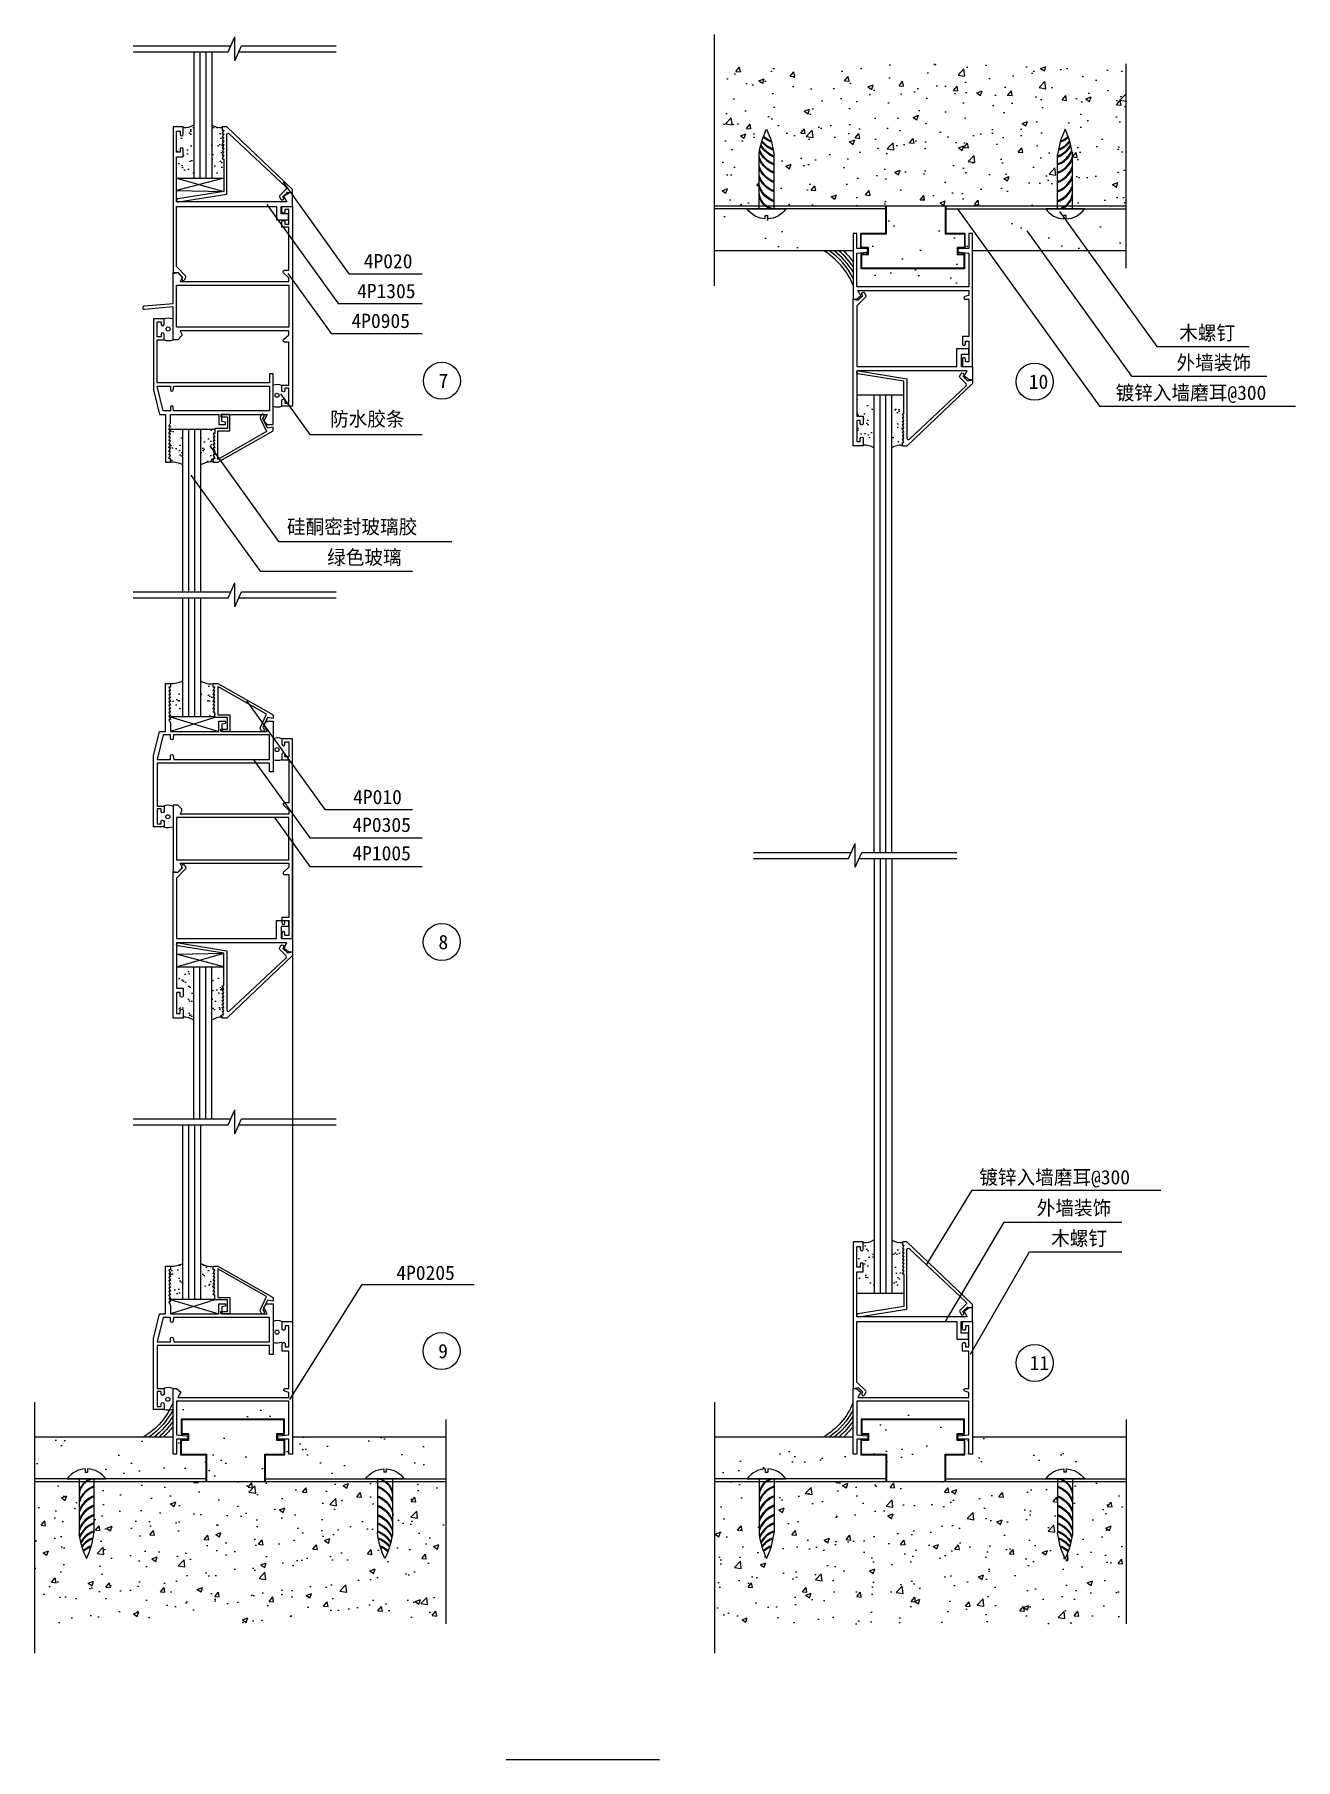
# Model space of a CAD drawing. Header units: metres. Extents: x 79947 to 122195, y 43412 to 101213.
import ezdxf

# ---------------------------------------------------------------- set-up
doc = ezdxf.new("R2010")
doc.units = ezdxf.units.M
for name, color, linetype in [('OTHER', 122, 'Continuous'), ('PUB_TEXT', 7, 'Continuous'), ('S_', 7, 'Continuous')]:
    doc.layers.add(name, color=color, linetype=linetype)

# ---------------------------------------------------------------- blocks, each defined once
blk = doc.blocks.new('U_C4ZLF')
for p, q in [((-2.5, 0), (-2.5, 18.12)), ((2.5, 0), (2.5, 18.59)), ((6.48, 0), (-6.48, 0)), ((-0.4, -3.34), (-0.4, -2.23)), ((0.42, -2.23), (-0.4, -2.23)), ((0.42, -3.34), (0.42, -2.23))]:
    blk.add_line(p, q)
for centre, radius, start, end in [((24.04, 15.05), 26.71, 154.13, 173.4), ((-27.19, 13.88), 30.07, 9.02, 25.25), ((0, 4.59), 7.94, 215.28, 267.08), ((0, 4.59), 7.94, 273.03, 324.72)]:
    blk.add_arc(centre, radius, start, end)
at = {"color": 3}
for centre, radius, start, end in [((-4.45, 30.27), 8.34, 289.67, 311.72), ((-4.46, 30.43), 8.19, 290.9, 311.78), ((-5.34, 25.42), 8.19, 290.26, 331.75), ((-5.33, 25.26), 8.34, 289.82, 330.98), ((-5.34, 22.75), 8.19, 290.26, 338.6), ((-5.33, 22.59), 8.34, 289.82, 337.31), ((-5.34, 19.98), 8.19, 290.26, 342.61), ((-5.03, 27.6), 8.34, 289.58, 322.67), ((-5.04, 27.76), 8.19, 290.6, 323.07), ((-5.33, 19.82), 8.34, 289.82, 339.46), ((-5.34, 16.86), 8.19, 290.26, 342.61), ((-5.33, 16.7), 8.34, 289.82, 339.46), ((-5.34, 13.72), 8.19, 290.26, 342.61), ((-5.33, 13.56), 8.34, 289.82, 339.46), ((-5.31, 10.43), 8.18, 290.09, 342.68), ((-5.3, 10.28), 8.34, 289.62, 339.46), ((-3.41, 5.82), 5.91, 279.56, 358.52), ((-3.13, 5.52), 5.74, 286.22, 348.54)]:
    blk.add_arc(centre, radius, start, end, dxfattribs=at)
blk = doc.blocks.new('A$C12174502')
at = {"layer": 'OTHER'}
for radius, start, end in [(2517.47, 207.35, 235.37), (2617.47, 211.32, 232.32), (2417.47, 202.34, 238.97), (2817.47, 217.47, 227.33), (2717.47, 214.63, 229.67)]:
    blk.add_arc((2236.01, 2071.57), radius, start, end, dxfattribs=at)

msp = doc.modelspace()

# ---------------------------------------------------------------- hatches: boundary and pattern name
at = {"layer": 'OTHER'}
h = msp.add_hatch(dxfattribs=at)
h.set_pattern_fill('AR-CONC', scale=10)
h.paths.add_polyline_path([(114224.99, 95466.01), (114224.99, 97177.82, -0.08), (114474.99, 98036.3, -0.07), (114724.99, 97225.47), (114724.99, 95466.01), (116517.04, 95466.01), (116517.04, 100226.04), (102733.85, 100226.04), (102733.85, 95466.01), (104224.7, 95466.01), (104224.7, 97225.47, -0.07), (104474.7, 98036.3, -0.08), (104724.7, 97177.82), (104724.7, 95466.01)])
h = msp.add_hatch(dxfattribs=at)
h.set_pattern_fill('AR-SAND', scale=10)
h.paths.add_polyline_path([(85883.44, 96531.44), (86288.44, 96531.44), (86288.44, 97014.19), (86238.44, 97014.19), (86288.44, 97134.19), (86238.44, 97134.19), (86288.44, 97254.19), (86238.44, 97254.19), (86288.44, 97374.19), (86238.44, 97374.19), (86288.44, 97494.19), (86238.44, 97494.19), (86288.44, 97614.19), (86238.44, 97614.19), (86288.44, 97734.19), (86238.44, 97734.19), (86288.44, 97854.19), (86238.44, 97854.19), (86288.44, 97974.19), (86238.44, 97974.19), (86238.44, 98094.19, -0.17), (85883.44, 98186.17)])
h.paths.add_polyline_path([(84708.44, 97274.19), (84828.44, 97274.19), (84828.44, 97374.19, -1), (84928.44, 97374.19), (84928.44, 97124.19), (84708.44, 97124.19), (84708.44, 96531.44), (85283.44, 96531.44), (85283.44, 98186.17, -0.17), (84928.44, 98094.19), (84928.44, 97874.19, -1), (84828.44, 97874.19), (84828.44, 97974.19), (84708.44, 97974.19)])
h = msp.add_hatch(dxfattribs=at)
h.set_pattern_fill('AR-SAND', scale=40)
h.paths.add_polyline_path([(111104.85, 93366.01), (111104.85, 93866.01), (110877.26, 93866.01), (110877.26, 93970.34, -0.02), (110877.26, 93975.06), (110877.26, 94058.71), (111121.55, 94058.71), (111121.55, 94558.71), (110474.85, 94558.71), (110474.85, 95466.01), (108474.85, 95466.01), (108474.85, 94558.71), (107828.14, 94558.71), (107828.14, 94058.71), (108072.44, 94058.71), (108072.44, 93975.06, -0.02), (108072.44, 93970.34), (108072.44, 93866.01), (107844.85, 93866.01), (107844.85, 93366.01)])
h.paths.add_polyline_path([(111254.85, 92752.68), (111254.85, 93882.7), (110932.49, 93912.88, -0.38), (110877.26, 93970.34), (110877.26, 93866.01), (111104.85, 93866.01), (111104.85, 93366.01), (107844.85, 93366.01), (107844.85, 93866.01), (108072.44, 93866.01), (108072.44, 93970.34, -0.38), (108017.2, 93912.88), (107694.85, 93882.7), (107694.85, 92752.68)])
h.paths.add_polyline_path([(116517.04, 93966.01), (116517.04, 95366.01), (115122.93, 95366.01, -0.23), (114516.77, 95031.75), (114516.77, 95142.58), (114434.36, 95142.58), (114434.36, 95031.67, -0.23), (113826.76, 95366.01), (110474.85, 95366.01), (110474.85, 94558.71), (111121.55, 94558.71), (111121.55, 94032.7), (111374.85, 94032.7), (111374.85, 93966.01)])
h.paths.add_polyline_path([(107574.85, 93966.01), (107574.85, 94032.7), (107574.85, 95032.7), (107694.85, 95032.7), (107694.85, 94032.7), (107828.14, 94032.7), (107828.14, 94558.71), (108474.85, 94558.71), (108474.85, 95366.01), (105122.93, 95366.01, -0.23), (104515.34, 95031.67), (104515.34, 95142.58), (104432.93, 95142.58), (104432.93, 95031.75, -0.23), (103826.76, 95366.01), (102733.85, 95366.01), (102733.85, 93966.01)])
h = msp.add_hatch(dxfattribs=at)
h.set_pattern_fill('AR-SAND', scale=10)
h.paths.add_polyline_path([(108669.85, 89012.76), (109074.85, 89012.76), (109074.85, 88530.01), (109024.85, 88530.01), (109074.85, 88410.01), (109024.85, 88410.01), (109074.85, 88290.01), (109024.85, 88290.01), (109074.85, 88170.01), (109024.85, 88170.01), (109074.85, 88050.01), (109024.85, 88050.01), (109074.85, 87930.01), (109024.85, 87930.01), (109074.85, 87810.01), (109024.85, 87810.01), (109074.85, 87690.01), (109024.85, 87690.01), (109074.85, 87570.01), (109024.85, 87570.01), (109024.85, 87450.01, 0.17), (108669.85, 87358.04)])
h.paths.add_polyline_path([(107494.85, 88270.01), (107614.85, 88270.01), (107614.85, 88170.01, 1), (107714.85, 88170.01), (107714.85, 88420.01), (107494.85, 88420.01), (107494.85, 89012.76), (108069.85, 89012.76), (108069.85, 87358.04, 0.17), (107714.85, 87450.01), (107714.85, 87670.01, 1), (107614.85, 87670.01), (107614.85, 87570.01), (107494.85, 87570.01)])
h = msp.add_hatch(dxfattribs=at)
h.set_pattern_fill('AR-SAND', scale=10)
h.paths.add_polyline_path([(84918.44, 86792.22, 0.11), (84498.44, 86884.19), (84498.44, 87004.19), (84448.44, 87004.19), (84498.44, 87124.19), (84448.44, 87124.19), (84498.44, 87244.19), (84448.44, 87244.19), (84498.44, 87364.19), (84448.44, 87364.19), (84498.44, 87484.19), (84448.44, 87484.19), (84498.44, 87604.19), (84448.44, 87604.19), (84498.44, 87724.19), (84448.44, 87724.19), (84498.44, 87844.19), (84448.44, 87844.19), (84498.44, 87964.19), (84448.44, 87964.19), (84456.77, 87984.19), (84918.44, 87984.19)])
h.paths.add_polyline_path([(85988.44, 87484.19), (85938.44, 87484.19), (85988.44, 87364.19), (85938.44, 87364.19), (85988.44, 87244.19), (85938.44, 87244.19), (85988.44, 87124.19), (85938.44, 87124.19), (85988.44, 87004.19), (85938.44, 87004.19), (85938.44, 86884.19, 0.18), (85518.44, 86792.22), (85518.44, 87984.19), (85988.44, 87984.19), (85988.44, 87844.19), (85938.44, 87844.19), (85988.44, 87724.19), (85938.44, 87724.19), (85988.44, 87604.19), (85938.44, 87604.19)])
h = msp.add_hatch(dxfattribs=at)
h.set_pattern_fill('AR-SAND', scale=10)
h.paths.add_polyline_path([(84918.44, 79553.48, -0.11), (84498.44, 79461.51), (84498.44, 79341.51), (84448.44, 79341.51), (84498.44, 79221.51), (84448.44, 79221.51), (84498.44, 79101.51), (84448.44, 79101.51), (84498.44, 78981.51), (84448.44, 78981.51), (84498.44, 78861.51), (84448.44, 78861.51), (84498.44, 78741.51), (84448.44, 78741.51), (84498.44, 78621.51), (84448.44, 78621.51), (84498.44, 78501.51), (84448.44, 78501.51), (84498.44, 78381.51), (84448.44, 78381.51), (84456.77, 78361.51), (84918.44, 78361.51)])
h.paths.add_polyline_path([(85938.44, 78741.51), (85988.44, 78861.51), (85938.44, 78861.51), (85988.44, 78981.51), (85938.44, 78981.51), (85988.44, 79101.51), (85938.44, 79101.51), (85988.44, 79221.51), (85938.44, 79221.51), (85988.44, 79341.51), (85938.44, 79341.51), (85938.44, 79461.51, -0.18), (85518.44, 79553.48), (85518.44, 78361.51), (85988.44, 78361.51), (85988.44, 78501.51), (85938.44, 78501.51), (85988.44, 78621.51), (85938.44, 78621.51), (85988.44, 78741.51)])
h = msp.add_hatch(dxfattribs=at)
h.set_pattern_fill('AR-SAND', scale=10)
h.paths.add_polyline_path([(85883.44, 69844.26), (86288.44, 69844.26), (86288.44, 69361.51), (86238.44, 69361.51), (86288.44, 69241.51), (86238.44, 69241.51), (86288.44, 69121.51), (86238.44, 69121.51), (86288.44, 69001.51), (86238.44, 69001.51), (86288.44, 68881.51), (86238.44, 68881.51), (86288.44, 68761.51), (86238.44, 68761.51), (86288.44, 68641.51), (86238.44, 68641.51), (86288.44, 68521.51), (86238.44, 68521.51), (86288.44, 68401.51), (86238.44, 68401.51), (86238.44, 68281.51, 0.17), (85883.44, 68189.53)])
h.paths.add_polyline_path([(84708.44, 69101.51), (84828.44, 69101.51), (84828.44, 69001.51, 1), (84928.44, 69001.51), (84928.44, 69251.51), (84708.44, 69251.51), (84708.44, 69844.26), (85283.44, 69844.26), (85283.44, 68189.53, 0.17), (84928.44, 68281.51), (84928.44, 68501.51, 1), (84828.44, 68501.51), (84828.44, 68401.51), (84708.44, 68401.51)])
h = msp.add_hatch(dxfattribs=at)
h.set_pattern_fill('AR-SAND', scale=10)
h.paths.add_polyline_path([(108669.85, 59169.48), (109074.85, 59169.48), (109074.85, 59652.24), (109024.85, 59652.24), (109074.85, 59772.24), (109024.85, 59772.24), (109074.85, 59892.24), (109024.85, 59892.24), (109074.85, 60012.24), (109024.85, 60012.24), (109074.85, 60132.24), (109024.85, 60132.24), (109074.85, 60252.24), (109024.85, 60252.24), (109074.85, 60372.24), (109024.85, 60372.24), (109074.85, 60492.24), (109024.85, 60492.24), (109074.85, 60612.24), (109024.85, 60612.24), (109024.85, 60732.24, -0.17), (108669.85, 60824.21)])
h.paths.add_polyline_path([(107494.85, 59912.24), (107614.85, 59912.24), (107614.85, 60012.24, -1), (107714.85, 60012.24), (107714.85, 59762.24), (107494.85, 59762.24), (107494.85, 59169.48), (108069.85, 59169.48), (108069.85, 60824.21, -0.17), (107714.85, 60732.24), (107714.85, 60512.24, -1), (107614.85, 60512.24), (107614.85, 60612.24), (107494.85, 60612.24)])
h = msp.add_hatch(dxfattribs=at)
h.set_pattern_fill('AR-SAND', scale=10)
h.paths.add_polyline_path([(84918.44, 60034.21, -0.11), (84498.44, 59942.24), (84498.44, 59822.24), (84448.44, 59822.24), (84498.44, 59702.24), (84448.44, 59702.24), (84498.44, 59582.24), (84448.44, 59582.24), (84498.44, 59462.24), (84448.44, 59462.24), (84498.44, 59342.24), (84448.44, 59342.24), (84498.44, 59222.24), (84448.44, 59222.24), (84498.44, 59102.24), (84448.44, 59102.24), (84498.44, 58982.24), (84448.44, 58982.24), (84498.44, 58862.24), (84448.44, 58862.24), (84456.77, 58842.24), (84918.44, 58842.24)])
h.paths.add_polyline_path([(85938.44, 59222.24), (85988.44, 59342.24), (85938.44, 59342.24), (85988.44, 59462.24), (85938.44, 59462.24), (85988.44, 59582.24), (85938.44, 59582.24), (85988.44, 59702.24), (85938.44, 59702.24), (85988.44, 59822.24), (85938.44, 59822.24), (85938.44, 59942.24, -0.18), (85518.44, 60034.21), (85518.44, 58842.24), (85988.44, 58842.24), (85988.44, 58982.24), (85938.44, 58982.24), (85988.44, 59102.24), (85938.44, 59102.24), (85988.44, 59222.24)])
h = msp.add_hatch(dxfattribs=at)
h.set_pattern_fill('AR-SAND', scale=40)
h.paths.add_polyline_path([(88318.44, 54816.24), (88318.44, 54316.24), (88090.85, 54316.24), (88090.85, 54211.91, 0.02), (88090.85, 54207.19), (88090.85, 54123.53), (88335.14, 54123.53), (88335.14, 53623.53), (87688.44, 53623.53), (87688.44, 52716.24), (85688.44, 52716.24), (85688.44, 53623.53), (85041.73, 53623.53), (85041.73, 54123.53), (85286.02, 54123.53), (85286.02, 54207.19, 0.02), (85286.02, 54211.91), (85286.02, 54316.24), (85058.44, 54316.24), (85058.44, 54816.24)])
h.paths.add_polyline_path([(88468.44, 55429.57), (88468.44, 54299.55), (88146.08, 54269.36, 0.38), (88090.85, 54211.91), (88090.85, 54316.24), (88318.44, 54316.24), (88318.44, 54816.24), (85058.44, 54816.24), (85058.44, 54316.24), (85286.02, 54316.24), (85286.02, 54211.91, 0.38), (85230.79, 54269.36), (84908.44, 54299.55), (84908.44, 55429.57)])
h.paths.add_polyline_path([(93730.63, 54216.24), (93730.63, 52816.24), (92336.52, 52816.24, 0.23), (91730.35, 53150.5), (91730.35, 53039.66), (91647.94, 53039.66), (91647.94, 53150.58, 0.23), (91040.35, 52816.24), (87688.44, 52816.24), (87688.44, 53623.53), (88335.14, 53623.53), (88335.14, 54149.55), (88588.44, 54149.55), (88588.44, 54216.24)])
h.paths.add_polyline_path([(84788.44, 54216.24), (84788.44, 54149.55), (84788.44, 53149.55), (84908.44, 53149.55), (84908.44, 54149.55), (85041.73, 54149.55), (85041.73, 53623.53), (85688.44, 53623.53), (85688.44, 52816.24), (82336.52, 52816.24, 0.23), (81728.93, 53150.58), (81728.93, 53039.66), (81646.52, 53039.66), (81646.52, 53150.5, 0.23), (81040.35, 52816.24), (79947.44, 52816.24), (79947.44, 54216.24)])
h = msp.add_hatch(dxfattribs=at)
h.set_pattern_fill('AR-SAND', scale=40)
h.paths.add_polyline_path([(111104.85, 54816.24), (111104.85, 54316.24), (110877.26, 54316.24), (110877.26, 54211.91, 0.02), (110877.26, 54207.19), (110877.26, 54123.53), (111121.55, 54123.53), (111121.55, 53623.53), (110474.85, 53623.53), (110474.85, 52716.24), (108474.85, 52716.24), (108474.85, 53623.53), (107828.14, 53623.53), (107828.14, 54123.53), (108072.44, 54123.53), (108072.44, 54207.19, 0.02), (108072.44, 54211.91), (108072.44, 54316.24), (107844.85, 54316.24), (107844.85, 54816.24)])
h.paths.add_polyline_path([(111254.85, 55429.57), (111254.85, 54299.55), (110932.49, 54269.36, 0.38), (110877.26, 54211.91), (110877.26, 54316.24), (111104.85, 54316.24), (111104.85, 54816.24), (107844.85, 54816.24), (107844.85, 54316.24), (108072.44, 54316.24), (108072.44, 54211.91, 0.38), (108017.2, 54269.36), (107694.85, 54299.55), (107694.85, 55429.57)])
h.paths.add_polyline_path([(116517.04, 54216.24), (116517.04, 52816.24), (115122.93, 52816.24, 0.23), (114516.77, 53150.5), (114516.77, 53039.66), (114434.36, 53039.66), (114434.36, 53150.58, 0.23), (113826.76, 52816.24), (110474.85, 52816.24), (110474.85, 53623.53), (111121.55, 53623.53), (111121.55, 54149.55), (111374.85, 54149.55), (111374.85, 54216.24)])
h.paths.add_polyline_path([(107574.85, 54216.24), (107574.85, 54149.55), (107574.85, 53149.55), (107694.85, 53149.55), (107694.85, 54149.55), (107828.14, 54149.55), (107828.14, 53623.53), (108474.85, 53623.53), (108474.85, 52816.24), (105122.93, 52816.24, 0.23), (104515.34, 53150.58), (104515.34, 53039.66), (104432.93, 53039.66), (104432.93, 53150.5, 0.23), (103826.76, 52816.24), (102733.85, 52816.24), (102733.85, 54216.24)])
h = msp.add_hatch(dxfattribs=at)
h.set_pattern_fill('AR-CONC', scale=10)
h.paths.add_polyline_path([(91438.58, 52716.24), (91438.58, 51004.43, 0.08), (91688.58, 50145.95, 0.07), (91938.58, 50956.78), (91938.58, 52716.24), (93730.63, 52716.24), (93730.63, 47956.21), (79947.44, 47956.21), (79947.44, 52716.24), (81438.29, 52716.24), (81438.29, 50956.78, 0.07), (81688.29, 50145.95, 0.08), (81938.29, 51004.43), (81938.29, 52716.24)])
h = msp.add_hatch(dxfattribs=at)
h.set_pattern_fill('AR-CONC', scale=10)
h.paths.add_polyline_path([(114224.99, 52716.24), (114224.99, 51004.43, 0.08), (114474.99, 50145.95, 0.07), (114724.99, 50956.78), (114724.99, 52716.24), (116517.04, 52716.24), (116517.04, 47956.21), (102733.85, 47956.21), (102733.85, 52716.24), (104224.7, 52716.24), (104224.7, 50956.78, 0.07), (104474.7, 50145.95, 0.08), (104724.7, 51004.43), (104724.7, 52716.24)])

# ---------------------------------------------------------------- linework, layer by layer
for p, q in [((88588.44, 74266.51), (88588.44, 55734.44)), ((95752.46, 43412.04), (100890.6, 43412.04))]:
    msp.add_line(p, q)
for points in [[(84588.44, 93204.21), (84758.46, 93234.19), (84908.44, 93084.21), (84885.13, 93043.85, 1), (84971.74, 92993.85), (85018.06, 93074.08, 0.34), (85011.7, 93122.36), (84711.36, 93422.7, -0.2), (84708.44, 93429.77), (84708.44, 95454.19), (88058.88, 95454.19), (88058.88, 95004.79), (88452.22, 95004.79), (88452.22, 95204.79), (88208.88, 95204.79), (88208.88, 95454.19), (88588.44, 95454.19), (88588.44, 95907.35), (88474.48, 95907.35), (88306.27, 95783.55), (88406.02, 95604.19), (84708.44, 95604.19), (84708.44, 97118.85), (84928.44, 97118.85), (84928.44, 97368.85, 1), (84828.44, 97368.85), (84828.44, 97268.85), (84708.44, 97268.85), (84708.44, 97968.85), (84828.44, 97968.85), (84828.44, 97868.85, 1), (84928.44, 97868.85), (84928.44, 98118.85), (84588.44, 98118.85), (84588.44, 93204.21)], [(84588.44, 92204.43), (84588.44, 93234.19), (84748.44, 93234.19), (84865.03, 93117.6, -0.34), (84877.74, 93021.03), (84827.61, 92934.19), (88468.44, 92934.19), (88468.44, 93064.19), (88292.58, 93227.56, -0.68), (88326.61, 93314.19), (88468.44, 93314.19), (88468.44, 94754.19), (88238.44, 94754.19), (88238.44, 94934.19, -1), (88338.44, 94934.19), (88338.44, 94854.19), (88468.44, 94854.19), (88468.44, 95354.19), (88338.44, 95354.19), (88338.44, 95274.19, -1), (88238.44, 95274.19), (88238.44, 95454.19), (88588.44, 95454.19), (88588.44, 88764.19), (88238.44, 88764.19), (88238.44, 88944.19, -1), (88338.44, 88944.19), (88338.44, 88864.19), (88468.44, 88864.19), (88468.44, 89364.19), (88338.44, 89364.19), (88338.44, 89284.19, -1), (88238.44, 89284.19), (88238.44, 89464.19), (88468.44, 89464.19), (88468.44, 90904.19), (88326.61, 90904.19, -0.68), (88292.58, 90990.82), (88468.44, 91154.19), (88468.44, 91284.19), (84827.61, 91284.19), (84877.74, 91197.35, -0.34), (84865.03, 91100.79), (84748.44, 90984.19), (84588.44, 90984.19), (84588.44, 92083.97)], [(107374.85, 92340), (107544.87, 92310.02), (107694.85, 92460), (107671.55, 92500.36, -1), (107758.15, 92550.36), (107804.47, 92470.12, -0.34), (107798.11, 92421.84), (107497.78, 92121.5, 0.2), (107494.85, 92114.43), (107494.85, 90090.01), (110845.29, 90090.01), (110845.29, 90690.01), (111238.64, 90690.01), (111238.64, 90490.01), (110995.29, 90490.01), (110995.29, 90090.01), (111374.85, 90090.01), (111374.85, 89636.85), (111260.89, 89636.85), (111092.68, 89760.66), (111192.43, 89940.01), (107494.85, 89940.01), (107494.85, 88425.36), (107714.85, 88425.36), (107714.85, 88175.36, -1), (107614.85, 88175.36), (107614.85, 88275.36), (107494.85, 88275.36), (107494.85, 87575.36), (107614.85, 87575.36), (107614.85, 87675.36, -1), (107714.85, 87675.36), (107714.85, 87425.36), (107374.85, 87425.36), (107374.85, 92340)], [(84588.44, 92083.97), (83631.92, 92000.28, -0.44), (83588.44, 92040.13), (83588.44, 92080.28, -0.39), (83624.95, 92120.13), (84588.44, 92204.43)], [(83938.72, 89303.02), (84138.44, 88484.19), (84338.44, 88484.19), (84338.44, 86884.19), (84498.44, 86884.19), (84498.44, 87004.19), (84448.44, 87004.19), (84498.44, 87124.19), (84448.44, 87124.19), (84498.44, 87244.19), (84448.44, 87244.19), (84498.44, 87364.19), (84448.44, 87364.19), (84498.44, 87484.19), (84448.44, 87484.19), (84498.44, 87604.19), (84448.44, 87604.19), (84498.44, 87724.19), (84448.44, 87724.19), (84498.44, 87844.19), (84448.44, 87844.19), (84498.44, 87964.19), (84448.44, 87964.19), (84498.44, 88084.19), (84448.44, 88084.19), (84498.44, 88204.19), (84498.44, 88484.19), (86122.73, 88484.19), (86122.73, 88144.19), (86342.73, 88144.19), (86342.73, 88224.19), (86222.73, 88244.19), (86222.73, 88484.19), (87747.02, 88484.19), (87649.13, 88314.63, 0.34), (87661.84, 88218.07), (87735.72, 88144.19), (87938.44, 88144.19), (87938.44, 89844.19), (87818.44, 89844.19), (87818.44, 89544.19), (84058.44, 89544.19), (84058.44, 90984.19), (84288.44, 90984.19), (84288.44, 91164.19, 1), (84188.44, 91164.19), (84188.44, 91084.19), (84058.44, 91084.19), (84058.44, 91584.19), (84188.44, 91584.19), (84188.44, 91504.19, 1), (84288.44, 91504.19), (84288.44, 91684.19), (83938.44, 91684.19), (83938.72, 89303.02)], [(83938.72, 77042.68), (84138.44, 77861.51), (84338.44, 77861.51), (84338.44, 79461.51), (84498.44, 79461.51), (84498.44, 79341.51), (84448.44, 79341.51), (84498.44, 79221.51), (84448.44, 79221.51), (84498.44, 79101.51), (84448.44, 79101.51), (84498.44, 78981.51), (84448.44, 78981.51), (84498.44, 78861.51), (84448.44, 78861.51), (84498.44, 78741.51), (84448.44, 78741.51), (84498.44, 78621.51), (84448.44, 78621.51), (84498.44, 78501.51), (84448.44, 78501.51), (84498.44, 78381.51), (84448.44, 78381.51), (84498.44, 78261.51), (84448.44, 78261.51), (84498.44, 78141.51), (84498.44, 77861.51), (86122.73, 77861.51), (86122.73, 78201.51), (86342.73, 78201.51), (86342.73, 78121.51), (86222.73, 78101.51), (86222.73, 77861.51), (87747.02, 77861.51), (87649.13, 78031.07, -0.34), (87661.84, 78127.64), (87735.72, 78201.51), (87938.44, 78201.51), (87938.44, 76501.51), (87818.44, 76501.51), (87818.44, 76801.51), (84058.44, 76801.51), (84058.44, 75361.51), (84288.44, 75361.51), (84288.44, 75181.51, -1), (84188.44, 75181.51), (84188.44, 75261.51), (84058.44, 75261.51), (84058.44, 74761.51), (84188.44, 74761.51), (84188.44, 74841.51, -1), (84288.44, 74841.51), (84288.44, 74661.51), (83938.44, 74661.51), (83938.72, 77042.68)], [(84588.44, 73171.49), (84758.46, 73141.51), (84908.44, 73291.49), (84885.13, 73331.85, -1), (84971.74, 73381.85), (85018.06, 73301.62, -0.34), (85011.7, 73253.34), (84711.36, 72953, 0.2), (84708.44, 72945.93), (84708.44, 70921.51), (88058.88, 70921.51), (88058.88, 71521.51), (88452.22, 71521.51), (88452.22, 71321.51), (88208.88, 71321.51), (88208.88, 70921.51), (88588.44, 70921.51), (88588.44, 70468.35), (88474.48, 70468.35), (88306.27, 70592.15), (88406.02, 70771.51), (84708.44, 70771.51), (84708.44, 69256.85), (84928.44, 69256.85), (84928.44, 69006.85, -1), (84828.44, 69006.85), (84828.44, 69106.85), (84708.44, 69106.85), (84708.44, 68406.85), (84828.44, 68406.85), (84828.44, 68506.85, -1), (84928.44, 68506.85), (84928.44, 68256.85), (84588.44, 68256.85), (84588.44, 73171.49)], [(107374.85, 55842.25), (107544.87, 55872.23), (107694.85, 55722.25), (107671.55, 55681.89, 1), (107758.15, 55631.89), (107804.47, 55712.12, 0.34), (107798.11, 55760.41), (107497.78, 56060.74, -0.2), (107494.85, 56067.82), (107494.85, 58092.24), (110845.29, 58092.24), (110845.29, 57492.24), (111238.64, 57492.24), (111238.64, 57692.24), (110995.29, 57692.24), (110995.29, 58092.24), (111374.85, 58092.24), (111374.85, 58545.4), (111260.89, 58545.4), (111092.68, 58421.59), (111192.43, 58242.24), (107494.85, 58242.24), (107494.85, 59756.89), (107714.85, 59756.89), (107714.85, 60006.89, 1), (107614.85, 60006.89), (107614.85, 59906.89), (107494.85, 59906.89), (107494.85, 60606.89), (107614.85, 60606.89), (107614.85, 60506.89, 1), (107714.85, 60506.89), (107714.85, 60756.89), (107374.85, 60756.89), (107374.85, 55842.25)], [(83938.72, 57523.4), (84138.44, 58342.24), (84338.44, 58342.24), (84338.44, 59942.24), (84498.44, 59942.24), (84498.44, 59822.24), (84448.44, 59822.24), (84498.44, 59702.24), (84448.44, 59702.24), (84498.44, 59582.24), (84448.44, 59582.24), (84498.44, 59462.24), (84448.44, 59462.24), (84498.44, 59342.24), (84448.44, 59342.24), (84498.44, 59222.24), (84448.44, 59222.24), (84498.44, 59102.24), (84448.44, 59102.24), (84498.44, 58982.24), (84448.44, 58982.24), (84498.44, 58862.24), (84448.44, 58862.24), (84498.44, 58742.24), (84448.44, 58742.24), (84498.44, 58622.24), (84498.44, 58342.24), (86122.73, 58342.24), (86122.73, 58682.24), (86342.73, 58682.24), (86342.73, 58602.24), (86222.73, 58582.24), (86222.73, 58342.24), (87747.02, 58342.24), (87649.13, 58511.79, -0.34), (87661.84, 58608.36), (87735.72, 58682.24), (87938.44, 58682.24), (87938.44, 56982.24), (87818.44, 56982.24), (87818.44, 57282.24), (84058.44, 57282.24), (84058.44, 55842.24), (84288.44, 55842.24), (84288.44, 55662.24, -1), (84188.44, 55662.24), (84188.44, 55742.24), (84058.44, 55742.24), (84058.44, 55242.24), (84188.44, 55242.24), (84188.44, 55322.24, -1), (84288.44, 55322.24), (84288.44, 55142.24), (83938.44, 55142.24), (83938.72, 57523.4)]]:
    msp.add_lwpolyline(points, format="xyb")
for points in [[(88375.19, 96032.37), (88165.17, 95822.35, 0.34), (88158.81, 95774.06), (88205.13, 95693.83, 1), (88291.74, 95743.83), (88268.44, 95784.19), (88418.41, 95934.17), (88588.44, 95904.19), (88588.44, 96024.19), (86388.44, 98124.19), (86238.44, 98124.19), (86238.44, 98004.19), (86288.44, 98004.19), (86238.44, 97884.19), (86288.44, 97884.19), (86238.44, 97764.19), (86288.44, 97764.19), (86238.44, 97644.19), (86288.44, 97644.19), (86238.44, 97524.19), (86288.44, 97524.19), (86238.44, 97404.19), (86288.44, 97404.19), (86238.44, 97284.19), (86288.44, 97284.19), (86238.44, 97164.19), (86288.44, 97164.19), (86238.44, 97044.19), (86288.44, 97044.19), (86288.44, 95949.43), (84748.99, 95702.67, 1), (84766.36, 95604.19), (86388.44, 95865.52), (86388.44, 97854.19, -0.68), (86474.64, 97888.68), (88376.04, 96102.21, -0.41)], [(111254.85, 94540.01), (111254.85, 94040.01), (110937.21, 94040.01, 0.96), (110932.49, 93920.2), (111254.85, 93890.01), (111254.85, 92760), (107494.85, 92760), (107494.85, 93890.01), (107817.2, 93920.2, 0.96), (107812.48, 94040.01), (107494.85, 94040.01), (107494.85, 94540.01), (107374.85, 94540.01), (107374.85, 94040.01), (107374.85, 92340), (107491.84, 92340), (107634.85, 92460), (107530.92, 92640), (111254.85, 92640), (111254.85, 92470), (111117.08, 92430.67, 0.93), (111133.9, 92340), (111254.85, 92340), (111254.85, 91090.01), (111034.85, 91090.01), (111034.85, 90840.01, 1), (111134.85, 90840.01), (111134.85, 90940.01), (111254.85, 90940.01), (111254.85, 90240.01), (111134.85, 90240.01), (111134.85, 90340.01, 1), (111034.85, 90340.01), (111034.85, 90090.01), (111374.85, 90090.01), (111374.85, 94040.01), (111374.85, 94540.01)], [(111161.6, 89511.84), (110951.58, 89721.86, -0.34), (110945.23, 89770.14), (110991.55, 89850.37, -1), (111078.15, 89800.37), (111054.85, 89760.01), (111204.83, 89610.03), (111374.85, 89640.01), (111374.85, 89520.01), (109174.85, 87420.01), (109024.85, 87420.01), (109024.85, 87540.01), (109074.85, 87540.01), (109024.85, 87660.01), (109074.85, 87660.01), (109024.85, 87780.01), (109074.85, 87780.01), (109024.85, 87900.01), (109074.85, 87900.01), (109024.85, 88020.01), (109074.85, 88020.01), (109024.85, 88140.01), (109074.85, 88140.01), (109024.85, 88260.01), (109074.85, 88260.01), (109024.85, 88380.01), (109074.85, 88380.01), (109024.85, 88500.01), (109074.85, 88500.01), (109074.85, 89594.77), (107535.41, 89841.53, -1), (107552.77, 89940.01), (109174.85, 89678.68), (109174.85, 87690.01, 0.68), (109261.05, 87655.53), (111162.45, 89442, 0.41)], [(84608.44, 88604.19), (84598.26, 88726.26, 0.96), (84498.44, 88722.11), (84498.44, 88604.19), (84258.44, 88604.19), (84058.44, 89424.19), (84498.44, 89424.19), (84498.44, 89308.33, 0.92), (84597.76, 89300.11), (84618.44, 89424.19), (87818.44, 89424.19), (87818.44, 88604.19)], [(87508.81, 88385.66, 0.34), (87515.17, 88337.38), (87724.17, 87904.57), (86088.44, 86976.18), (86088.44, 87934.19), (86488.44, 87934.19), (86488.44, 88484.19), (86188.44, 88484.19), (86188.44, 88404.19), (86408.44, 88404.19), (86408.44, 88014.19), (85988.44, 88014.19), (85988.44, 87844.19), (85938.44, 87844.19), (85988.44, 87724.19), (85938.44, 87724.19), (85988.44, 87604.19), (85938.44, 87604.19), (85988.44, 87484.19), (85938.44, 87484.19), (85988.44, 87364.19), (85938.44, 87364.19), (85988.44, 87244.19), (85938.44, 87244.19), (85988.44, 87124.19), (85938.44, 87124.19), (85988.44, 87004.19), (85938.44, 87004.19), (85938.44, 86884.19), (86088.44, 86884.19), (87938.44, 87934.19), (87938.44, 88054.19), (87756.27, 88022.07), (87600.55, 88344.55), (87641.74, 88415.89, 1), (87555.13, 88465.89)], [(87508.81, 77960.04, -0.34), (87515.17, 78008.32), (87724.17, 78441.13), (86088.44, 79369.52), (86088.44, 78411.51), (86488.44, 78411.51), (86488.44, 77861.51), (86188.44, 77861.51), (86188.44, 77941.51), (86408.44, 77941.51), (86408.44, 78331.51), (85988.44, 78331.51), (85988.44, 78501.51), (85938.44, 78501.51), (85988.44, 78621.51), (85938.44, 78621.51), (85988.44, 78741.51), (85938.44, 78741.51), (85988.44, 78861.51), (85938.44, 78861.51), (85988.44, 78981.51), (85938.44, 78981.51), (85988.44, 79101.51), (85938.44, 79101.51), (85988.44, 79221.51), (85938.44, 79221.51), (85988.44, 79341.51), (85938.44, 79341.51), (85938.44, 79461.51), (86088.44, 79461.51), (87938.44, 78411.51), (87938.44, 78291.51), (87756.27, 78323.63), (87600.55, 78001.15), (87641.74, 77929.81, -1), (87555.13, 77879.81)], [(84608.44, 77741.51), (84598.26, 77619.44, -0.96), (84498.44, 77623.59), (84498.44, 77741.51), (84258.44, 77741.51), (84058.44, 76921.51), (84498.44, 76921.51), (84498.44, 77037.37, -0.92), (84597.76, 77045.59), (84618.44, 76921.51), (87818.44, 76921.51), (87818.44, 77741.51)], [(84827.61, 75091.51), (84877.74, 75178.35, 0.34), (84865.03, 75274.92), (84748.44, 75391.51), (84588.44, 75391.51), (84588.44, 73141.51), (84748.44, 73141.51), (84865.03, 73258.1, 0.34), (84877.74, 73354.67), (84827.61, 73441.51), (88468.44, 73441.51), (88468.44, 73311.51), (88292.58, 73148.14, 0.68), (88326.61, 73061.51), (88468.44, 73061.51), (88468.44, 71621.51), (88238.44, 71621.51), (88238.44, 71441.51, 1), (88338.44, 71441.51), (88338.44, 71521.51), (88468.44, 71521.51), (88468.44, 71021.51), (88338.44, 71021.51), (88338.44, 71101.51, 1), (88238.44, 71101.51), (88238.44, 70921.51), (88588.44, 70921.51), (88588.44, 77611.51), (88238.44, 77611.51), (88238.44, 77431.51, 1), (88338.44, 77431.51), (88338.44, 77511.51), (88468.44, 77511.51), (88468.44, 77011.51), (88338.44, 77011.51), (88338.44, 77091.51, 1), (88238.44, 77091.51), (88238.44, 76911.51), (88468.44, 76911.51), (88468.44, 75471.51), (88326.61, 75471.51, 0.68), (88292.58, 75384.88), (88468.44, 75221.51), (88468.44, 75091.51)], [(88375.19, 70343.33), (88165.17, 70553.35, -0.34), (88158.81, 70601.64), (88205.13, 70681.87, -1), (88291.74, 70631.87), (88268.44, 70591.51), (88418.41, 70441.53), (88588.44, 70471.51), (88588.44, 70351.51), (86388.44, 68251.51), (86238.44, 68251.51), (86238.44, 68371.51), (86288.44, 68371.51), (86238.44, 68491.51), (86288.44, 68491.51), (86238.44, 68611.51), (86288.44, 68611.51), (86238.44, 68731.51), (86288.44, 68731.51), (86238.44, 68851.51), (86288.44, 68851.51), (86238.44, 68971.51), (86288.44, 68971.51), (86238.44, 69091.51), (86288.44, 69091.51), (86238.44, 69211.51), (86288.44, 69211.51), (86238.44, 69331.51), (86288.44, 69331.51), (86288.44, 70426.27), (84748.99, 70673.03, -1), (84766.36, 70771.51), (86388.44, 70510.18), (86388.44, 68521.51, 0.68), (86474.64, 68487.03), (88376.04, 70273.5, 0.41)], [(111161.6, 58670.41), (110951.58, 58460.39, 0.34), (110945.23, 58412.11), (110991.55, 58331.88, 1), (111078.15, 58381.88), (111054.85, 58422.24), (111204.83, 58572.21), (111374.85, 58542.24), (111374.85, 58662.24), (109174.85, 60762.24), (109024.85, 60762.24), (109024.85, 60642.24), (109074.85, 60642.24), (109024.85, 60522.24), (109074.85, 60522.24), (109024.85, 60402.24), (109074.85, 60402.24), (109024.85, 60282.24), (109074.85, 60282.24), (109024.85, 60162.24), (109074.85, 60162.24), (109024.85, 60042.24), (109074.85, 60042.24), (109024.85, 59922.24), (109074.85, 59922.24), (109024.85, 59802.24), (109074.85, 59802.24), (109024.85, 59682.24), (109074.85, 59682.24), (109074.85, 58587.48), (107535.41, 58340.72, 1), (107552.77, 58242.24), (109174.85, 58503.57), (109174.85, 60492.24, -0.68), (109261.05, 60526.72), (111162.45, 58740.25, -0.41)], [(87508.81, 58440.77, -0.34), (87515.17, 58489.05), (87724.17, 58921.86), (86088.44, 59850.25), (86088.44, 58892.24), (86488.44, 58892.24), (86488.44, 58342.24), (86188.44, 58342.24), (86188.44, 58422.24), (86408.44, 58422.24), (86408.44, 58812.24), (85988.44, 58812.24), (85988.44, 58982.24), (85938.44, 58982.24), (85988.44, 59102.24), (85938.44, 59102.24), (85988.44, 59222.24), (85938.44, 59222.24), (85988.44, 59342.24), (85938.44, 59342.24), (85988.44, 59462.24), (85938.44, 59462.24), (85988.44, 59582.24), (85938.44, 59582.24), (85988.44, 59702.24), (85938.44, 59702.24), (85988.44, 59822.24), (85938.44, 59822.24), (85938.44, 59942.24), (86088.44, 59942.24), (87938.44, 58892.24), (87938.44, 58772.24), (87756.27, 58804.36), (87600.55, 58481.88), (87641.74, 58410.54, -1), (87555.13, 58360.54)], [(84608.44, 58222.24), (84598.26, 58100.16, -0.96), (84498.44, 58104.32), (84498.44, 58222.24), (84258.44, 58222.24), (84058.44, 57402.24), (84498.44, 57402.24), (84498.44, 57518.1, -0.92), (84597.76, 57526.32), (84618.44, 57402.24), (87818.44, 57402.24), (87818.44, 58222.24)], [(88468.44, 53642.24), (88468.44, 54142.24), (88150.8, 54142.24, -0.96), (88146.08, 54262.05), (88468.44, 54292.24), (88468.44, 55422.25), (84708.44, 55422.25), (84708.44, 54292.24), (85030.79, 54262.05, -0.96), (85026.07, 54142.24), (84708.44, 54142.24), (84708.44, 53642.24), (84588.44, 53642.24), (84588.44, 54142.24), (84588.44, 55842.25), (84705.43, 55842.25), (84848.44, 55722.25), (84744.51, 55542.25), (88468.44, 55542.25), (88468.44, 55712.25), (88330.67, 55751.58, -0.93), (88347.49, 55842.25), (88468.44, 55842.25), (88468.44, 57092.24), (88248.44, 57092.24), (88248.44, 57342.24, -1), (88348.44, 57342.24), (88348.44, 57242.24), (88468.44, 57242.24), (88468.44, 57942.24), (88348.44, 57942.24), (88348.44, 57842.24, -1), (88248.44, 57842.24), (88248.44, 58092.24), (88588.44, 58092.24), (88588.44, 54142.24), (88588.44, 53642.24)], [(111254.85, 53642.24), (111254.85, 54142.24), (110937.21, 54142.24, -0.96), (110932.49, 54262.05), (111254.85, 54292.24), (111254.85, 55422.25), (107494.85, 55422.25), (107494.85, 54292.24), (107817.2, 54262.05, -0.96), (107812.48, 54142.24), (107494.85, 54142.24), (107494.85, 53642.24), (107374.85, 53642.24), (107374.85, 54142.24), (107374.85, 55842.25), (107491.84, 55842.25), (107634.85, 55722.25), (107530.92, 55542.25), (111254.85, 55542.25), (111254.85, 55712.25), (111117.08, 55751.58, -0.93), (111133.9, 55842.25), (111254.85, 55842.25), (111254.85, 57092.24), (111034.85, 57092.24), (111034.85, 57342.24, -1), (111134.85, 57342.24), (111134.85, 57242.24), (111254.85, 57242.24), (111254.85, 57942.24), (111134.85, 57942.24), (111134.85, 57842.24, -1), (111034.85, 57842.24), (111034.85, 58092.24), (111374.85, 58092.24), (111374.85, 54142.24), (111374.85, 53642.24)]]:
    msp.add_lwpolyline(points, format="xyb", close=True)
for points in [[(88468.44, 91404.19), (84708.44, 91404.19), (84708.44, 92814.19), (88468.44, 92814.19)], [(88468.44, 74971.51), (84708.44, 74971.51), (84708.44, 73561.51), (88468.44, 73561.51)]]:
    msp.add_lwpolyline(points, close=True)
for centre in [(93595.65, 89610.13), (113455.99, 89579.4), (93593.32, 70802.57), (93584.76, 57096.67), (113455.76, 56698.98)]:
    msp.add_circle(centre, 620.69)
for p, q in [((102733.85, 92794.08), (102733.85, 101212.65)), ((83254.22, 100835.02), (86524.05, 100835.02)), ((83254.22, 100635.02), (86435.56, 100635.02)), ((85288.44, 100635.02), (85288.44, 96404.19)), ((85488.44, 100635.02), (85488.44, 96404.19)), ((85688.44, 100635.02), (85688.44, 96404.19)), ((85888.44, 100635.02), (85888.44, 96404.19)), ((86435.56, 100635.02), (86656.79, 101135.02)), ((86656.79, 100335.02), (86656.79, 101135.02)), ((86656.79, 100335.02), (86878.02, 100835.02)), ((86789.53, 100635.02), (90059.35, 100635.02)), ((86878.02, 100835.02), (90059.35, 100835.02)), ((116517.04, 93382.93), (116517.04, 100226.04)), ((86288.44, 96404.19), (84708.44, 95984.19)), ((84708.44, 96404.19), (86288.44, 95949.43)), ((84708.44, 96404.19), (86288.44, 96404.19)), ((84708.44, 95984.19), (86288.44, 95949.43)), ((88276.17, 96261.21), (90481.77, 93198.37)), ((87733.64, 95511.32), (90119.35, 92198.37)), ((110860.54, 95382.17), (115627.26, 88762.8)), ((108474.85, 95366.01), (102733.85, 95366.01)), ((110474.85, 95366.01), (116517.04, 95366.01)), ((114287.1, 95286.42), (117544.63, 90762.8)), ((113191.01, 94632.17), (116697.52, 89762.8)), ((107374.85, 93966.01), (102733.85, 93966.01)), ((116517.04, 93966.01), (111374.85, 93966.01)), ((88436.68, 93205.49), (89882.04, 91198.37)), ((90481.77, 93198.37), (92931.71, 93198.37)), ((90119.35, 92198.37), (92931.71, 92198.37)), ((89882.04, 91198.37), (92931.71, 91198.37)), ((117544.63, 90762.8), (120638.87, 90762.8)), ((116697.52, 89762.8), (121236.31, 89762.8)), ((88187.16, 89171.02), (89168.59, 87808.13)), ((107494.85, 89140.01), (109074.85, 89140.01)), ((108074.85, 73807.43), (108074.85, 89140.01)), ((108274.85, 73807.43), (108274.85, 89140.01)), ((108474.85, 73807.43), (108474.85, 89140.01)), ((108674.85, 73807.43), (108674.85, 89140.01)), ((115627.26, 88762.8), (122195.27, 88762.8)), ((84456.77, 87984.19), (85988.44, 87984.19)), ((84918.44, 82536.6), (84918.44, 87984.19)), ((85118.44, 82536.6), (85118.44, 87984.19)), ((85318.44, 82536.6), (85318.44, 87984.19)), ((85518.44, 82536.6), (85518.44, 87984.19)), ((85817.17, 87430.12), (88123.04, 84228.04)), ((89168.59, 87808.13), (92931.71, 87808.13)), ((85185.85, 86451.74), (87507.29, 83228.04)), ((88123.04, 84228.04), (93927.65, 84228.04)), ((86435.56, 82336.6), (86656.79, 82836.6)), ((86656.79, 82036.6), (86656.79, 82836.6)), ((87507.29, 83228.04), (92612.27, 83228.04)), ((83254.22, 82536.6), (86524.05, 82536.6)), ((83254.22, 82336.6), (86435.56, 82336.6)), ((84918.44, 78361.51), (84918.44, 82336.6)), ((85118.44, 78361.51), (85118.44, 82336.6)), ((85318.44, 78361.51), (85318.44, 82336.6)), ((85518.44, 78361.51), (85518.44, 82336.6)), ((86656.79, 82036.6), (86878.02, 82536.6)), ((86789.53, 82336.6), (90059.35, 82336.6)), ((86878.02, 82536.6), (90059.35, 82536.6)), ((87051.99, 78887.15), (89671.44, 75249.61)), ((84456.77, 78361.51), (86122.73, 77861.51)), ((84456.77, 78361.51), (85988.44, 78361.51)), ((85988.44, 78331.51), (84498.44, 77861.51)), ((87284.73, 76906.18), (89168.59, 74290.12)), ((89671.44, 75249.61), (92612.27, 75249.61)), ((87992.73, 74971.51), (89168.59, 73338.63)), ((89168.59, 74290.12), (92931.71, 74290.12)), ((107221.97, 73607.43), (107443.2, 74107.43)), ((107443.2, 73307.43), (107443.2, 74107.43)), ((104040.64, 73807.43), (107310.46, 73807.43)), ((104040.64, 73607.43), (107221.97, 73607.43)), ((107443.2, 73307.43), (107664.43, 73807.43)), ((107575.94, 73607.43), (110845.77, 73607.43)), ((107664.43, 73807.43), (110845.77, 73807.43)), ((108074.85, 73607.43), (108074.85, 59042.24)), ((108274.85, 73607.43), (108274.85, 59042.24)), ((108474.85, 73607.43), (108474.85, 59042.24)), ((108674.85, 73607.43), (108674.85, 59042.24)), ((89168.59, 73338.63), (92931.71, 73338.63)), ((84708.44, 70391.51), (86288.44, 70426.27)), ((84708.44, 69971.51), (86288.44, 70426.27)), ((86288.44, 69971.51), (84708.44, 70391.51)), ((84708.44, 69971.51), (86288.44, 69971.51)), ((85288.44, 64876.46), (85288.44, 69971.51)), ((85488.44, 64876.46), (85488.44, 69971.51)), ((85688.44, 64876.46), (85688.44, 69971.51)), ((85888.44, 64876.46), (85888.44, 69971.51)), ((83254.22, 64876.46), (86524.05, 64876.46)), ((86435.56, 64676.46), (86656.79, 65176.46)), ((86656.79, 64376.46), (86656.79, 65176.46)), ((86656.79, 64376.46), (86878.02, 64876.46)), ((86878.02, 64876.46), (90059.35, 64876.46)), ((83254.22, 64676.46), (86435.56, 64676.46)), ((84918.44, 58842.24), (84918.44, 64676.46)), ((85118.44, 58842.24), (85118.44, 64676.46)), ((85318.44, 58842.24), (85318.44, 64676.46)), ((85518.44, 58842.24), (85518.44, 64676.46)), ((86789.53, 64676.46), (90059.35, 64676.46)), ((109831.01, 59991.21), (111363.54, 62484.72)), ((111363.54, 62484.72), (117681.29, 62484.72)), ((110470.96, 58092.24), (112433.81, 61419.06)), ((112433.81, 61419.06), (116375.15, 61419.06)), ((111303.69, 56991.6), (113280.92, 60419.06)), ((113280.92, 60419.06), (116375.15, 60419.06)), ((88497.74, 55478.03), (90924.99, 59323.29)), ((90924.99, 59323.29), (94676.76, 59323.29)), ((107494.85, 59042.24), (109074.85, 59042.24)), ((84456.77, 58842.24), (86122.73, 58342.24)), ((84456.77, 58842.24), (85988.44, 58842.24)), ((85988.44, 58812.24), (84498.44, 58342.24)), ((79947.44, 55388.17), (79947.44, 46969.6)), ((102733.85, 55388.17), (102733.85, 46969.6)), ((93730.63, 54799.32), (93730.63, 47956.21)), ((116517.04, 54799.32), (116517.04, 47956.21)), ((84588.44, 54216.24), (79947.44, 54216.24)), ((93730.63, 54216.24), (88588.44, 54216.24)), ((107374.85, 54216.24), (102733.85, 54216.24)), ((116517.04, 54216.24), (111374.85, 54216.24)), ((85688.44, 52816.24), (79947.44, 52816.24)), ((87688.44, 52816.24), (93730.63, 52816.24)), ((108474.85, 52816.24), (102733.85, 52816.24)), ((110474.85, 52816.24), (116517.04, 52816.24))]:
    msp.add_line(p, q, dxfattribs=at)
for points in [[(110474.85, 95466.01), (110474.85, 94558.71), (111121.55, 94558.71), (111121.55, 94058.71), (110877.26, 94058.71), (110877.26, 93866.01), (111104.85, 93866.01), (111104.85, 93366.01), (107644.85, 93366.01), (107644.85, 93866.01), (107872.44, 93866.01), (107872.44, 94058.71), (107628.14, 94058.71), (107628.14, 94558.71), (108474.85, 94558.71), (108474.85, 95466.01)], [(110454.85, 95466.01), (110454.85, 94538.71), (111101.55, 94538.71), (111101.55, 94078.71), (110857.26, 94078.71), (110857.26, 93846.01), (111084.85, 93846.01), (111084.85, 93386.01), (107664.85, 93386.01), (107664.85, 93846.01), (107892.44, 93846.01), (107892.44, 94078.71), (107648.14, 94078.71), (107648.14, 94538.71), (108494.85, 94538.71), (108494.85, 95466.01)], [(87688.44, 52716.24), (87688.44, 53623.53), (88335.14, 53623.53), (88335.14, 54123.53), (88090.85, 54123.53), (88090.85, 54316.24), (88318.44, 54316.24), (88318.44, 54816.24), (84858.44, 54816.24), (84858.44, 54316.24), (85086.02, 54316.24), (85086.02, 54123.53), (84841.73, 54123.53), (84841.73, 53623.53), (85688.44, 53623.53), (85688.44, 52716.24)], [(87668.44, 52716.24), (87668.44, 53643.53), (88315.14, 53643.53), (88315.14, 54103.53), (88070.85, 54103.53), (88070.85, 54336.24), (88298.44, 54336.24), (88298.44, 54796.24), (84878.44, 54796.24), (84878.44, 54336.24), (85106.02, 54336.24), (85106.02, 54103.53), (84861.73, 54103.53), (84861.73, 53643.53), (85708.44, 53643.53), (85708.44, 52716.24)], [(110474.85, 52716.24), (110474.85, 53623.53), (111121.55, 53623.53), (111121.55, 54123.53), (110877.26, 54123.53), (110877.26, 54316.24), (111104.85, 54316.24), (111104.85, 54816.24), (107644.85, 54816.24), (107644.85, 54316.24), (107872.44, 54316.24), (107872.44, 54123.53), (107628.14, 54123.53), (107628.14, 53623.53), (108474.85, 53623.53), (108474.85, 52716.24)], [(110454.85, 52716.24), (110454.85, 53643.53), (111101.55, 53643.53), (111101.55, 54103.53), (110857.26, 54103.53), (110857.26, 54336.24), (111084.85, 54336.24), (111084.85, 54796.24), (107664.85, 54796.24), (107664.85, 54336.24), (107892.44, 54336.24), (107892.44, 54103.53), (107648.14, 54103.53), (107648.14, 53643.53), (108494.85, 53643.53), (108494.85, 52716.24)]]:
    msp.add_lwpolyline(points, dxfattribs=at)
for centre in [(84423.83, 91345.03), (88073.83, 89125.03), (88073.83, 77250.67), (84413.83, 75000.67), (88073.83, 57731.39), (84413.83, 55481.39)]:
    msp.add_circle(centre, 68, dxfattribs=at)
for centre, radius, start, end in [((84973.58, 98651.03), 558.67, 265.36, 303.69), ((86193.29, 98651.03), 558.67, 236.31, 274.64), ((84426.77, 91194.32), 509.02, 71.48, 105.77), ((84438.44, 91349.58), 394.98, 247.68, 292.32), ((88076.77, 88974.32), 509.02, 71.48, 105.77), ((88088.44, 89129.58), 394.98, 247.68, 292.32), ((107759.99, 86893.17), 558.67, 56.31, 94.64), ((108979.7, 86893.17), 558.67, 85.36, 123.69), ((84508.98, 85927.38), 956.87, 64.66, 90.63), ((85851.27, 86277.29), 613.13, 81.83, 122.88), ((84508.98, 80418.32), 956.87, 269.37, 295.34), ((85851.27, 80068.41), 613.13, 237.12, 278.17), ((88088.44, 77246.12), 394.98, 67.68, 112.32), ((88076.77, 77401.38), 509.02, 254.23, 288.52), ((84428.44, 74996.12), 394.98, 67.68, 112.32), ((84416.77, 75151.38), 509.02, 254.23, 288.52), ((84973.58, 67724.67), 558.67, 56.31, 94.64), ((86193.29, 67724.67), 558.67, 85.36, 123.69), ((107759.99, 61289.07), 558.67, 265.36, 303.69), ((108979.7, 61289.07), 558.67, 236.31, 274.64), ((84508.98, 60899.05), 956.87, 269.37, 295.34), ((85851.27, 60549.14), 613.13, 237.12, 278.17), ((88088.44, 57726.84), 394.98, 67.68, 112.32), ((88076.77, 57882.1), 509.02, 254.23, 288.52), ((84428.44, 55476.84), 394.98, 67.68, 112.32), ((84416.77, 55632.1), 509.02, 254.23, 288.52)]:
    msp.add_arc(centre, radius, start, end, dxfattribs=at)
at = {"layer": 'S_'}
for p, q in [((116517.04, 95466.01), (102733.85, 95466.01)), ((93730.63, 52716.24), (79947.44, 52716.24)), ((116517.04, 52716.24), (102733.85, 52716.24))]:
    msp.add_line(p, q, dxfattribs=at)

# ---------------------------------------------------------------- block references
at = {"layer": 'OTHER', "yscale": 100, "zscale": 100}
for p, xscale in [((104474.85, 95366.01), -100), ((114474.85, 95366.01), 100)]:
    msp.add_blockref('U_C4ZLF', p, dxfattribs=dict(at, xscale=xscale))
at = {"layer": 'OTHER', "rotation": 180}
msp.add_blockref('A$C12174502', (107374.85, 93966.01), dxfattribs=at)
at = {"layer": 'OTHER', "xscale": -1}
for p in [(84588.44, 54216.24), (107374.85, 54216.24)]:
    msp.add_blockref('A$C12174502', p, dxfattribs=at)
at = {"layer": 'OTHER', "yscale": 100, "zscale": 100, "rotation": 180}
for p, xscale in [((81688.44, 52816.24), 100), ((91688.44, 52816.24), -100), ((104474.85, 52816.24), 100), ((114474.85, 52816.24), -100)]:
    msp.add_blockref('U_C4ZLF', p, dxfattribs=dict(at, xscale=xscale))

# ---------------------------------------------------------------- texts
at = {"layer": 'PUB_TEXT'}
for s, p in [('4P020', (90978.24, 93378.01)), ('4P1305', (90754.26, 92378.01)), ('4P0905', (90567.61, 91378.01)), ('木螺钉', (118298.51, 90972.48)), ('外墙装饰', (118209.53, 89979.18)), ('7', (93483.65, 89370.13)), ('10', (113259.99, 89339.4)), ('镀锌入墙磨耳@300', (116168.79, 88969.44)), ('防水胶条', (89850.12, 88089.94)), ('硅酮密封玻璃胶', (88404.49, 84476.93)), ('绿色玻璃', (89752.81, 83453.19)), ('4P010', (90622.4, 75423.81)), ('4P0305', (90597.61, 74491.26)), ('4P1005', (90597.61, 73539.77)), ('8', (93481.32, 70562.57)), ('镀锌入墙磨耳@300', (111601.8, 62683.61)), ('外墙装饰', (113526.39, 61657.3)), ('木螺钉', (114008.73, 60634.97)), ('4P0205', (92070.73, 59480.41)), ('9', (93472.76, 56856.67)), ('11', (113287.76, 56458.98))]:
    msp.add_text(s, height=480, dxfattribs=at).set_placement(p)

doc.saveas('drawing.dxf')
